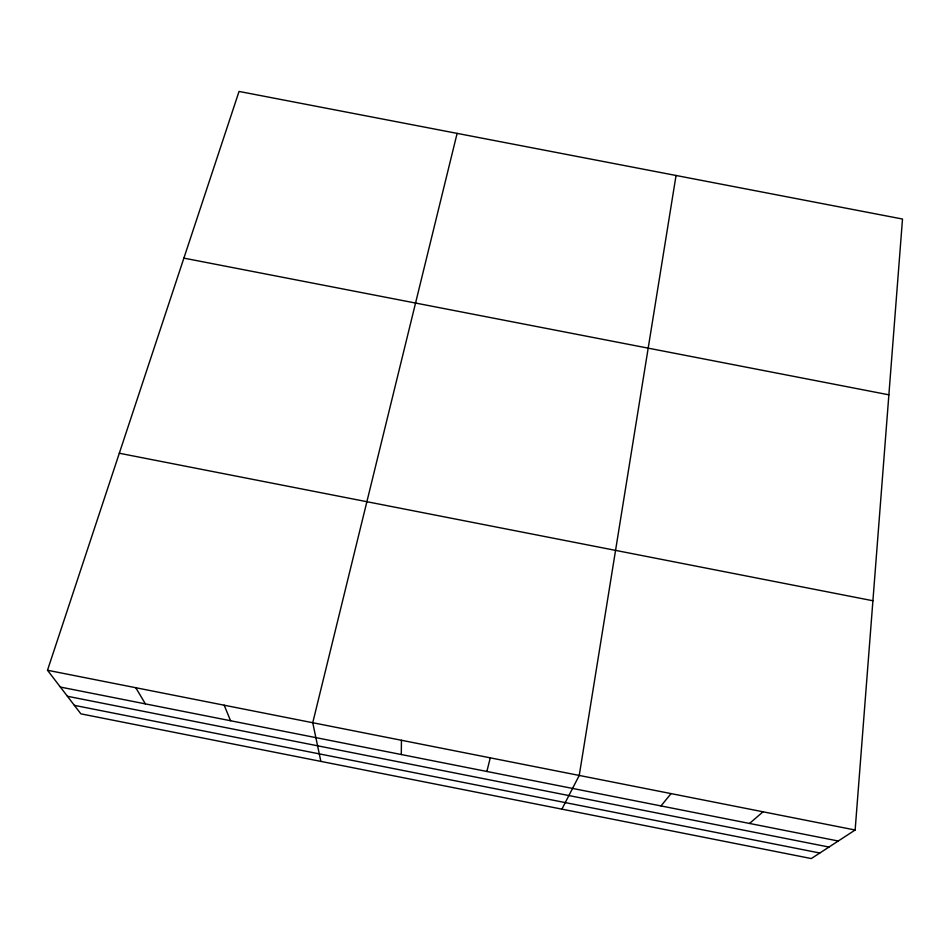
<?xml version="1.0" encoding="UTF-8"?>
<svg xmlns="http://www.w3.org/2000/svg" width="950" height="950" viewBox="0 0 950 950"><rect width="100%" height="100%" fill="white"/><g stroke="black" fill="none" stroke-linecap="round" stroke-linejoin="round"><path stroke-width="1.43" d="M401.304 754.538L401.434 740.276M855.143 830.015L902.5 219.034L239.044 91.438L47.5 670.261L80.869 713.842L811.3 858.562L855.143 830.015L47.5 670.261M676.044 175.477L579.239 775.438L561.889 809.139M457.116 133.38L312.74 722.724L320.863 761.389M486.863 771.471L490.271 757.839M660.986 805.932L671.056 793.606M749.55 823.46L763.028 811.787M183.884 258.127L888.879 394.82M119.308 453.245L872.919 600.756M60.349 687.052L838.244 841.011M67.414 696.267L828.982 847.056M74.373 705.363L819.826 853.017M135.779 687.729L145.398 703.879M224.188 705.209L230.565 720.741"/></g></svg>
